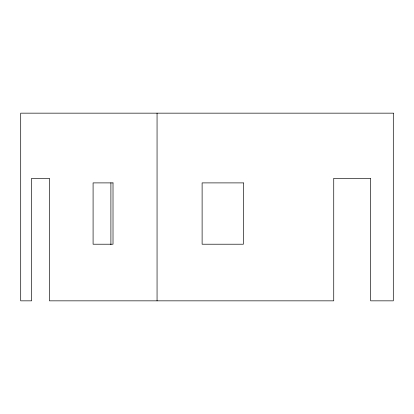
<?xml version="1.0" encoding="UTF-8"?>
<svg xmlns="http://www.w3.org/2000/svg" width="414" height="414" viewBox="0 0 414 414"><rect width="100%" height="100%" fill="white"/><g stroke="black" fill="none" stroke-linecap="round" stroke-linejoin="round"><path stroke-width="0.62" d="M157.056 113.157L157.056 300.843M110.9 182.812L110.9 244.731M393.3 113.157L20.7 113.157L20.7 300.843L31.63 300.843L31.63 178.31L49.463 178.31L49.463 300.843L333.736 300.843L333.736 178.31L370.659 178.31L370.659 300.843L393.3 300.843L393.3 113.157M113.012 182.895L93.088 182.895L93.088 244.213L113.012 244.213L113.012 182.895M243.385 182.895L202.115 182.895L202.115 244.213L243.385 244.213L243.385 182.895"/></g></svg>
